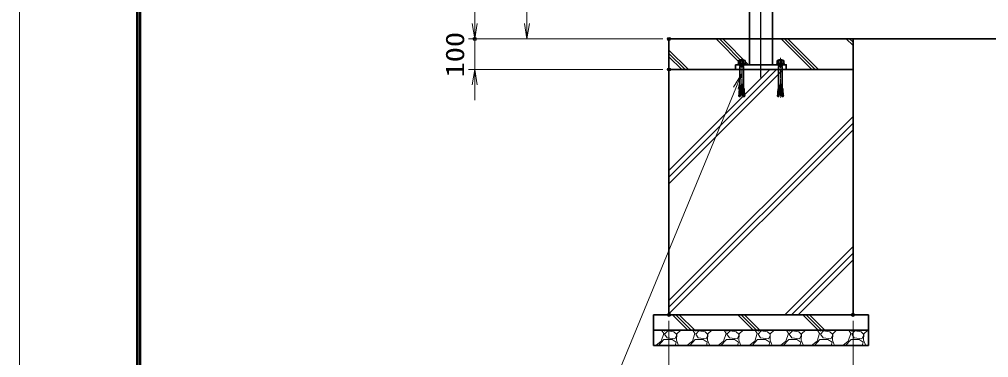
# Model space of a CAD drawing. Units: millimetres at full size; details may follow other scales. Extents: x -5940 to 5940, y -4200 to 4200.
# Drawn here: x -5940 to -2782, y -2539 to -1435 of the extents above; entities that cross this region are included whole.
import ezdxf
from ezdxf.enums import TextEntityAlignment as Align

# ---------------------------------------------------------------- set-up
doc = ezdxf.new("R2010")
doc.units = ezdxf.units.MM
doc.header["$LTSCALE"] = 20
doc.header["$PDMODE"] = 32
doc.header["$PDSIZE"] = 10
doc.linetypes.add('USER1', pattern=[18, 12, -1.5, 3, -1.5])
for name, color, linetype, lineweight in [('0-0_D-TTL', 7, 'Continuous', 18), ('0-1_軸線', 200, 'USER1', 15), ('0-2_外形線', 7, 'Continuous', 35), ('0-3_寸法線', 4, 'Continuous', 18), ('0-4_0', 7, 'Continuous', 18), ('0-8_中心線', 6, 'USER1', 25), ('0-9_細線', 2, 'Continuous', 35), ('0-B_ハッチング', 253, 'Continuous', 13)]:
    doc.layers.add(name, color=color, linetype=linetype, lineweight=lineweight)
doc.layers.add('0-5_Defpoints', color=7, linetype='Continuous')
doc.styles.add('ＭＳ ゴシック', font='')
doc.styles.get('ＭＳ ゴシック').set_extended_font_data('MS Gothic')

# ---------------------------------------------------------------- blocks, each defined once
blk = doc.blocks.new('PROFUV00HOJH2L')
at = {"layer": '0-1_軸線'}
blk.add_line((0, 452.5), (0, -2142.9), dxfattribs=at)
at = {"layer": '0-9_細線'}
for p, q in [((-255.4, 43.3), (-185, 81.2)), ((-217.5, 225), (-174.2, 290)), ((-217.5, 81.2), (-217.5, 225)), ((-185, 81.2), (-217.5, 81.2)), ((-185, 81.2), (0, 81.2)), ((-174.2, 290), (0, 290)), ((-174.2, 290), (-98.4, 246.7)), ((-120, 290), (-98.4, 317.1)), ((-120, 290), (0, 290)), ((-120, 0), (0, 0)), ((-120, -27.1), (-120, 0)), ((0, 317.1), (-98.4, 317.1)), ((-98.4, 246.7), (-44.2, 290)), ((-98.4, 246.7), (-98.4, 81.2)), ((-44.2, 290), (0, 290)), ((0, 317.1), (98.4, 317.1)), ((174.2, 290), (0, 290)), ((120, 290), (0, 290)), ((44.2, 290), (0, 290)), ((185, 81.2), (0, 81.2)), ((120, 0), (0, 0)), ((98.4, 246.7), (44.2, 290)), ((120, 290), (98.4, 317.1)), ((174.2, 290), (98.4, 246.7)), ((98.4, 246.7), (98.4, 81.2)), ((120, 0), (255.4, 0)), ((120, -27.1), (120, 0)), ((217.5, 225), (174.2, 290)), ((217.5, 81.2), (217.5, 225)), ((-120, -27.1), (0, -27.1)), ((-120, -48.7), (-120, -27.1)), ((-103.8, -48.7), (-120, -48.7)), ((-120, -92.1), (-120, -65)), ((-120, -65), (0, -65)), ((-120, -143.7), (-120, -1515)), ((-103.8, -48.7), (0, -48.7)), ((-103.8, -65), (-103.8, -48.7)), ((-101.5, -92.1), (0, -92.1)), ((-101.5, -116), (0, -116)), ((120, -27.1), (0, -27.1)), ((103.8, -48.7), (0, -48.7)), ((120, -65), (0, -65)), ((101.5, -92.1), (0, -92.1)), ((101.5, -116), (0, -116)), ((101.5, -92.1), (120, -92.1)), ((101.5, -116), (101.5, -92.1)), ((120, -143.7), (101.5, -116)), ((103.8, -48.7), (120, -48.7)), ((103.8, -65), (103.8, -48.7)), ((120, -48.7), (120, -27.1)), ((120, -92.1), (120, -65)), ((120, -143.7), (120, -1515)), ((-98.3, -2077.5), (0, -1252.2)), ((98.3, -2077.5), (0, -1252.2)), ((-172.4, -1845.8), (-178.5, -1914.9)), ((-172.4, -1845.8), (-71.7, -1854.6)), ((-160.3, -1707.6), (-166.4, -1776.7)), ((-166.4, -1776.7), (-63.5, -1785.7)), ((-160.7, -1846.8), (-154.6, -1777.7)), ((-160.3, -1707.6), (-55.3, -1716.7)), ((-154.3, -1638.4), (-47.1, -1647.8)), ((-148.6, -1708.6), (-142.5, -1639.5)), ((-148.2, -1569.3), (-38.9, -1578.9)), ((-136.5, -1570.3), (-120, -1515)), ((-31.3, -1515), (-120, -1515)), ((31.3, -1515), (120, -1515)), ((148.2, -1569.3), (38.9, -1578.9)), ((154.3, -1638.4), (47.1, -1647.8)), ((160.3, -1707.6), (55.3, -1716.7)), ((166.4, -1776.7), (63.5, -1785.7)), ((172.4, -1845.8), (71.7, -1854.6)), ((136.5, -1570.3), (120, -1515)), ((148.6, -1708.6), (142.5, -1639.5)), ((160.7, -1846.8), (154.6, -1777.7)), ((160.3, -1707.6), (166.4, -1776.7)), ((172.4, -1845.8), (178.5, -1914.9)), ((-184.5, -1984.1), (-190.6, -2053.2)), ((-190.6, -2053.2), (-96.4, -2061.4)), ((-184.5, -1984.1), (-88.1, -1992.5)), ((-178.8, -2054.7), (-180.2, -2070.3)), ((-180.2, -2070.3), (-98.3, -2077.5)), ((-178.8, -2054.7), (-178.8, -2054.2)), ((-178.5, -1914.9), (-79.9, -1923.6)), ((-172.7, -1985.1), (-166.7, -1916)), ((178.5, -1914.9), (79.9, -1923.6)), ((184.5, -1984.1), (88.1, -1992.5)), ((190.6, -2053.2), (96.4, -2061.4)), ((180.2, -2070.3), (98.3, -2077.5)), ((172.7, -1985.1), (166.7, -1916)), ((178.8, -2054.7), (178.8, -2054.2)), ((178.8, -2054.7), (180.2, -2070.3)), ((184.5, -1984.1), (190.6, -2053.2))]:
    blk.add_line(p, q, dxfattribs=at)
for points in [[(-120, 0), (-255.4, 0), (-255.4, 43.3)], [(255.4, 0), (255.4, 43.3), (185, 81.2), (217.5, 81.2)], [(-120, -143.7), (-101.5, -116), (-101.5, -92.1), (-120, -92.1)], [(-148.2, -1569.3), (-154.3, -1638.4), (-148.2, -1569.3)], [(154.3, -1638.4), (148.2, -1569.3), (154.3, -1638.4)]]:
    blk.add_lwpolyline(points, dxfattribs=at)
blk = doc.blocks.new('cgcxfcfj')
at = {"layer": '0-2_外形線'}
blk.add_lwpolyline([(-1660, 320), (1640, 320), (1640, 0), (-1660, 0)], close=True, dxfattribs=at)
at = {"layer": '0-4_0'}
for p in [(-1260, 320), (1260, 320)]:
    blk.add_blockref('PROFUV00HOJH2L', p, dxfattribs=at)
blk = doc.blocks.new('_Open')
at = {"layer": '0-4_0'}
blk.add_line((-20, 3.333), (0, 0), dxfattribs=at)
blk.add_lwpolyline([(-20, -3.333), (0, 0), (-20, 0)], dxfattribs=at)
blk = doc.blocks.new('S38')
at = {"layer": '0-3_寸法線'}
for points in [[(-16367762.4, 54935142.3), (-16354999.8, 54935142.3), (-16345370.7, 54958535), (-16344990, 54959459.8)], [(-16345216.5, 54958471.6), (-16344990, 54959459.8), (-16345524.8, 54958598.5)]]:
    blk.add_lwpolyline(points, dxfattribs=at)
at = {"layer": '0-3_寸法線', "color": 254, "style": 'ＭＳ ゴシック'}
for s, width, p in [('オ-ルアンカ-', 0.8, (-16367831.5, 54937481.7)), ('M12×120 ユニクロ', 0.9, (-16367954.4, 54935381.7))]:
    blk.add_text(s, height=1212, dxfattribs=dict(at, width=width)).set_placement(p, align=Align.BOTTOM_LEFT)

msp = doc.modelspace()

# ---------------------------------------------------------------- linework, layer by layer
at = {"layer": '0-0_D-TTL'}
for points in [[(-5940, -4200), (5940, -4200), (5940, 4200), (-5940, 4200)], [(-5558.14, 3889.71), (5558.14, 3889.71), (5558.14, -3888.86), (-5558.14, -3888.86)], [(-5554.61, 3886.18), (5554.61, 3886.18), (5554.61, -3885.32), (-5554.61, -3885.32)], [(-5551.07, 3882.64), (5551.07, 3882.64), (5551.07, -3881.79), (-5551.07, -3881.79)], [(-5547.54, 3879.11), (5547.54, 3879.11), (5547.54, -3878.25), (-5547.54, -3878.25)], [(-5544, 3875.57), (5544, 3875.57), (5544, -3874.71), (-5544, -3874.71)]]:
    msp.add_lwpolyline(points, close=True, dxfattribs=at)
at = {"layer": '0-2_外形線'}
for p, q in [((-3561.02, -1583.17), (-3561.02, -299.17)), ((-3486.02, -1583.17), (-3486.02, -354.17)), ((-3823.52, -1499.17), (-723.52, -1499.17))]:
    msp.add_line(p, q, dxfattribs=at)
for points in [[(-3823.52, -1599.17), (-3223.52, -1599.17), (-3223.52, -1499.17), (-3823.52, -1499.17)], [(-3823.52, -1599.17), (-3223.52, -1599.17), (-3223.52, -2399.17), (-3823.52, -2399.17)], [(-3873.52, -2399.17), (-3173.52, -2399.17), (-3173.52, -2449.17), (-3873.52, -2449.17)], [(-3173.52, -2449.17), (-3873.52, -2449.17), (-3873.52, -2499.17), (-3173.52, -2499.17)]]:
    msp.add_lwpolyline(points, close=True, dxfattribs=at)
at = {"layer": '0-3_寸法線'}
for p, q in [((-4456.12, -299.17), (-4456.12, -1499.17)), ((-4286.12, -1499.17), (-4286.12, -599.17)), ((-4456.12, -1449.17), (-4456.12, -1399.17)), ((-3843.52, -1499.17), (-4476.12, -1499.17)), ((-3843.52, -1499.17), (-4476.12, -1499.17)), ((-4456.12, -1599.17), (-4456.12, -1499.17)), ((-3843.52, -1499.17), (-4306.12, -1499.17)), ((-3843.52, -1599.17), (-4476.12, -1599.17)), ((-4456.12, -1649.17), (-4456.12, -1699.17)), ((-3823.52, -2419.17), (-3823.52, -2847.77)), ((-3223.52, -2419.17), (-3223.52, -2847.77))]:
    msp.add_line(p, q, dxfattribs=at)
at = {"layer": '0-5_Defpoints'}
for p in [(-4456.12, -1499.17), (-4456.12, -1499.17), (-3823.52, -1499.17), (-3823.52, -1599.17), (-3823.52, -2399.17), (-3223.52, -2399.17)]:
    msp.add_point(p, dxfattribs=at)
at = {"layer": '0-8_中心線'}
msp.add_line((-3523.52, -1624.67), (-3523.52, -273.67), dxfattribs=at)
at = {"layer": '0-B_ハッチング'}
for p, q in [((-3585.63, -1583.17), (-3669.63, -1499.17)), ((-3574.76, -1583.17), (-3658.76, -1499.17)), ((-3563.88, -1583.17), (-3647.88, -1499.17)), ((-3357.5, -1599.17), (-3457.5, -1499.17)), ((-3346.62, -1599.17), (-3446.62, -1499.17)), ((-3335.75, -1599.17), (-3435.75, -1499.17)), ((-3223.52, -1521.01), (-3245.37, -1499.17)), ((-3223.52, -1510.14), (-3234.49, -1499.17)), ((-3223.52, -1499.26), (-3223.62, -1499.17)), ((-3760.01, -1599.17), (-3823.52, -1535.66)), ((-3770.89, -1599.17), (-3823.52, -1546.53)), ((-3781.76, -1599.17), (-3823.52, -1557.41)), ((-3823.52, -1928.14), (-3494.56, -1599.17)), ((-3823.52, -1949.89), (-3472.81, -1599.17)), ((-3823.52, -1971.64), (-3451.06, -1599.17)), ((-3823.52, -2352.4), (-3223.52, -1752.4)), ((-3823.52, -2374.15), (-3223.52, -1774.15)), ((-3823.52, -2395.9), (-3223.52, -1795.9)), ((-3446.03, -2399.17), (-3223.52, -2176.66)), ((-3424.28, -2399.17), (-3223.52, -2198.41)), ((-3402.53, -2399.17), (-3223.52, -2220.16)), ((-3761.26, -2449.17), (-3811.26, -2399.17)), ((-3750.38, -2449.17), (-3800.38, -2399.17)), ((-3739.51, -2449.17), (-3789.51, -2399.17)), ((-3549.13, -2449.17), (-3599.13, -2399.17)), ((-3538.25, -2449.17), (-3588.25, -2399.17)), ((-3527.38, -2449.17), (-3577.38, -2399.17)), ((-3337, -2449.17), (-3387, -2399.17)), ((-3326.12, -2449.17), (-3376.12, -2399.17)), ((-3315.25, -2449.17), (-3365.25, -2399.17)), ((-3173.52, -2400.51), (-3174.86, -2399.17)), ((-3848.62, -2485.37), (-3840.49, -2459.97)), ((-3840.49, -2459.97), (-3847.09, -2449.17)), ((-3838.92, -2449.17), (-3837.44, -2452.86)), ((-3837.44, -2452.86), (-3831.29, -2449.17)), ((-3827.28, -2451.84), (-3837.44, -2462)), ((-3837.44, -2462), (-3829.31, -2474.19)), ((-3806.96, -2454.89), (-3827.28, -2451.84)), ((-3798.83, -2462), (-3806.96, -2454.89)), ((-3797.82, -2460.98), (-3798.83, -2482.32)), ((-3798.83, -2468.1), (-3798.83, -2462)), ((-3784.86, -2449.17), (-3797.81, -2460.99)), ((-3747.02, -2485.37), (-3738.89, -2459.97)), ((-3738.89, -2459.97), (-3745.49, -2449.17)), ((-3737.32, -2449.17), (-3735.84, -2452.86)), ((-3735.84, -2452.86), (-3729.69, -2449.17)), ((-3725.68, -2451.84), (-3735.84, -2462)), ((-3735.84, -2462), (-3727.71, -2474.19)), ((-3705.36, -2454.89), (-3725.68, -2451.84)), ((-3697.23, -2462), (-3705.36, -2454.89)), ((-3696.22, -2460.98), (-3697.23, -2482.32)), ((-3697.23, -2468.1), (-3697.23, -2462)), ((-3683.26, -2449.17), (-3696.21, -2460.99)), ((-3645.42, -2485.37), (-3637.29, -2459.97)), ((-3637.29, -2459.97), (-3643.89, -2449.17)), ((-3635.72, -2449.17), (-3634.24, -2452.86)), ((-3634.24, -2452.86), (-3628.09, -2449.17)), ((-3624.08, -2451.84), (-3634.24, -2462)), ((-3634.24, -2462), (-3626.11, -2474.19)), ((-3603.76, -2454.89), (-3624.08, -2451.84)), ((-3595.63, -2462), (-3603.76, -2454.89)), ((-3594.62, -2460.98), (-3595.63, -2482.32)), ((-3595.63, -2468.1), (-3595.63, -2462)), ((-3581.66, -2449.17), (-3594.61, -2460.99)), ((-3543.82, -2485.37), (-3535.69, -2459.97)), ((-3535.69, -2459.97), (-3542.29, -2449.17)), ((-3534.12, -2449.17), (-3532.64, -2452.86)), ((-3532.64, -2452.86), (-3526.49, -2449.17)), ((-3522.48, -2451.84), (-3532.64, -2462)), ((-3532.64, -2462), (-3524.51, -2474.19)), ((-3502.16, -2454.89), (-3522.48, -2451.84)), ((-3494.03, -2462), (-3502.16, -2454.89)), ((-3493.02, -2460.98), (-3494.03, -2482.32)), ((-3494.03, -2468.1), (-3494.03, -2462)), ((-3480.06, -2449.17), (-3493.01, -2460.99)), ((-3442.22, -2485.37), (-3434.09, -2459.97)), ((-3434.09, -2459.97), (-3440.69, -2449.17)), ((-3432.52, -2449.17), (-3431.04, -2452.86)), ((-3431.04, -2452.86), (-3424.89, -2449.17)), ((-3420.88, -2451.84), (-3431.04, -2462)), ((-3431.04, -2462), (-3422.91, -2474.19)), ((-3400.56, -2454.89), (-3420.88, -2451.84)), ((-3392.43, -2462), (-3400.56, -2454.89)), ((-3391.42, -2460.98), (-3392.43, -2482.32)), ((-3392.43, -2468.1), (-3392.43, -2462)), ((-3378.46, -2449.17), (-3391.41, -2460.99)), ((-3340.62, -2485.37), (-3332.49, -2459.97)), ((-3332.49, -2459.97), (-3339.09, -2449.17)), ((-3330.92, -2449.17), (-3329.44, -2452.86)), ((-3329.44, -2452.86), (-3323.29, -2449.17)), ((-3319.28, -2451.84), (-3329.44, -2462)), ((-3329.44, -2462), (-3321.31, -2474.19)), ((-3298.96, -2454.89), (-3319.28, -2451.84)), ((-3290.83, -2462), (-3298.96, -2454.89)), ((-3289.82, -2460.98), (-3290.83, -2482.32)), ((-3290.83, -2468.1), (-3290.83, -2462)), ((-3276.86, -2449.17), (-3289.81, -2460.99)), ((-3239.02, -2485.37), (-3230.89, -2459.97)), ((-3230.89, -2459.97), (-3237.49, -2449.17)), ((-3229.32, -2449.17), (-3227.84, -2452.86)), ((-3227.84, -2452.86), (-3221.69, -2449.17)), ((-3217.68, -2451.84), (-3227.84, -2462)), ((-3227.84, -2462), (-3219.71, -2474.19)), ((-3197.36, -2454.89), (-3217.68, -2451.84)), ((-3189.23, -2462), (-3197.36, -2454.89)), ((-3188.22, -2460.98), (-3189.23, -2482.32)), ((-3189.23, -2468.1), (-3189.23, -2462)), ((-3175.26, -2449.17), (-3188.21, -2460.99)), ((-3866.47, -2499.17), (-3848.62, -2485.37)), ((-3857.38, -2499.17), (-3839.47, -2479.27)), ((-3839.47, -2479.27), (-3813.06, -2479.27)), ((-3829.31, -2474.18), (-3803.91, -2477.23)), ((-3813.06, -2479.27), (-3799.85, -2488.41)), ((-3803.91, -2477.24), (-3798.83, -2468.1)), ((-3799.85, -2488.42), (-3802.92, -2499.17)), ((-3798.83, -2482.32), (-3791.74, -2499.17)), ((-3764.87, -2499.17), (-3747.02, -2485.37)), ((-3755.78, -2499.17), (-3737.87, -2479.27)), ((-3737.87, -2479.27), (-3711.46, -2479.27)), ((-3727.71, -2474.18), (-3702.31, -2477.23)), ((-3711.46, -2479.27), (-3698.25, -2488.41)), ((-3702.31, -2477.24), (-3697.23, -2468.1)), ((-3698.25, -2488.42), (-3701.32, -2499.17)), ((-3697.23, -2482.32), (-3690.14, -2499.17)), ((-3663.27, -2499.17), (-3645.42, -2485.37)), ((-3654.18, -2499.17), (-3636.27, -2479.27)), ((-3636.27, -2479.27), (-3609.86, -2479.27)), ((-3626.11, -2474.18), (-3600.71, -2477.23)), ((-3609.86, -2479.27), (-3596.65, -2488.41)), ((-3600.71, -2477.24), (-3595.63, -2468.1)), ((-3596.65, -2488.42), (-3599.72, -2499.17)), ((-3595.63, -2482.32), (-3588.54, -2499.17)), ((-3561.67, -2499.17), (-3543.82, -2485.37)), ((-3552.58, -2499.17), (-3534.67, -2479.27)), ((-3534.67, -2479.27), (-3508.26, -2479.27)), ((-3524.51, -2474.18), (-3499.11, -2477.23)), ((-3508.26, -2479.27), (-3495.05, -2488.41)), ((-3499.11, -2477.24), (-3494.03, -2468.1)), ((-3495.05, -2488.42), (-3498.12, -2499.17)), ((-3494.03, -2482.32), (-3486.94, -2499.17)), ((-3460.07, -2499.17), (-3442.22, -2485.37)), ((-3450.98, -2499.17), (-3433.07, -2479.27)), ((-3433.07, -2479.27), (-3406.66, -2479.27)), ((-3422.91, -2474.18), (-3397.51, -2477.23)), ((-3406.66, -2479.27), (-3393.45, -2488.41)), ((-3397.51, -2477.24), (-3392.43, -2468.1)), ((-3393.45, -2488.42), (-3396.52, -2499.17)), ((-3392.43, -2482.32), (-3385.34, -2499.17)), ((-3358.47, -2499.17), (-3340.62, -2485.37)), ((-3349.38, -2499.17), (-3331.47, -2479.27)), ((-3331.47, -2479.27), (-3305.06, -2479.27)), ((-3321.31, -2474.18), (-3295.91, -2477.23)), ((-3305.06, -2479.27), (-3291.85, -2488.41)), ((-3295.91, -2477.24), (-3290.83, -2468.1)), ((-3291.85, -2488.42), (-3294.92, -2499.17)), ((-3290.83, -2482.32), (-3283.74, -2499.17)), ((-3256.87, -2499.17), (-3239.02, -2485.37)), ((-3247.78, -2499.17), (-3229.87, -2479.27)), ((-3229.87, -2479.27), (-3203.46, -2479.27)), ((-3219.71, -2474.18), (-3194.31, -2477.23)), ((-3203.46, -2479.27), (-3190.25, -2488.41)), ((-3194.31, -2477.24), (-3189.23, -2468.1)), ((-3190.25, -2488.42), (-3193.32, -2499.17)), ((-3189.23, -2482.32), (-3182.14, -2499.17))]:
    msp.add_line(p, q, dxfattribs=at)

# ---------------------------------------------------------------- block references
at = {"layer": '0-3_寸法線', "xscale": 2.5, "yscale": 2.5}
for p, rotation in [((-4456.12, -1499.17), 270), ((-4456.12, -1499.17), 270), ((-4286.12, -1499.17), 270), ((-4456.12, -1599.17), 90)]:
    msp.add_blockref('_Open', p, dxfattribs=dict(at, rotation=rotation))
at = {"layer": '0-3_寸法線', "xscale": 0.05, "yscale": 0.05}
msp.add_blockref('S38', (813662.76, -2749586.79), dxfattribs=at)
at = {"layer": '0-9_細線', "xscale": 0.05, "yscale": 0.05}
msp.add_blockref('cgcxfcfj', (-3523.02, -1599.17), dxfattribs=at)

# ---------------------------------------------------------------- texts
at = {"layer": '0-3_寸法線', "color": 254, "style": 'ＭＳ ゴシック', "width": 1.2}
msp.add_text('100', height=60.56, rotation=90, dxfattribs=at).set_placement((-4472.46, -1624.77), align=Align.BOTTOM_LEFT)

doc.saveas('drawing.dxf')
